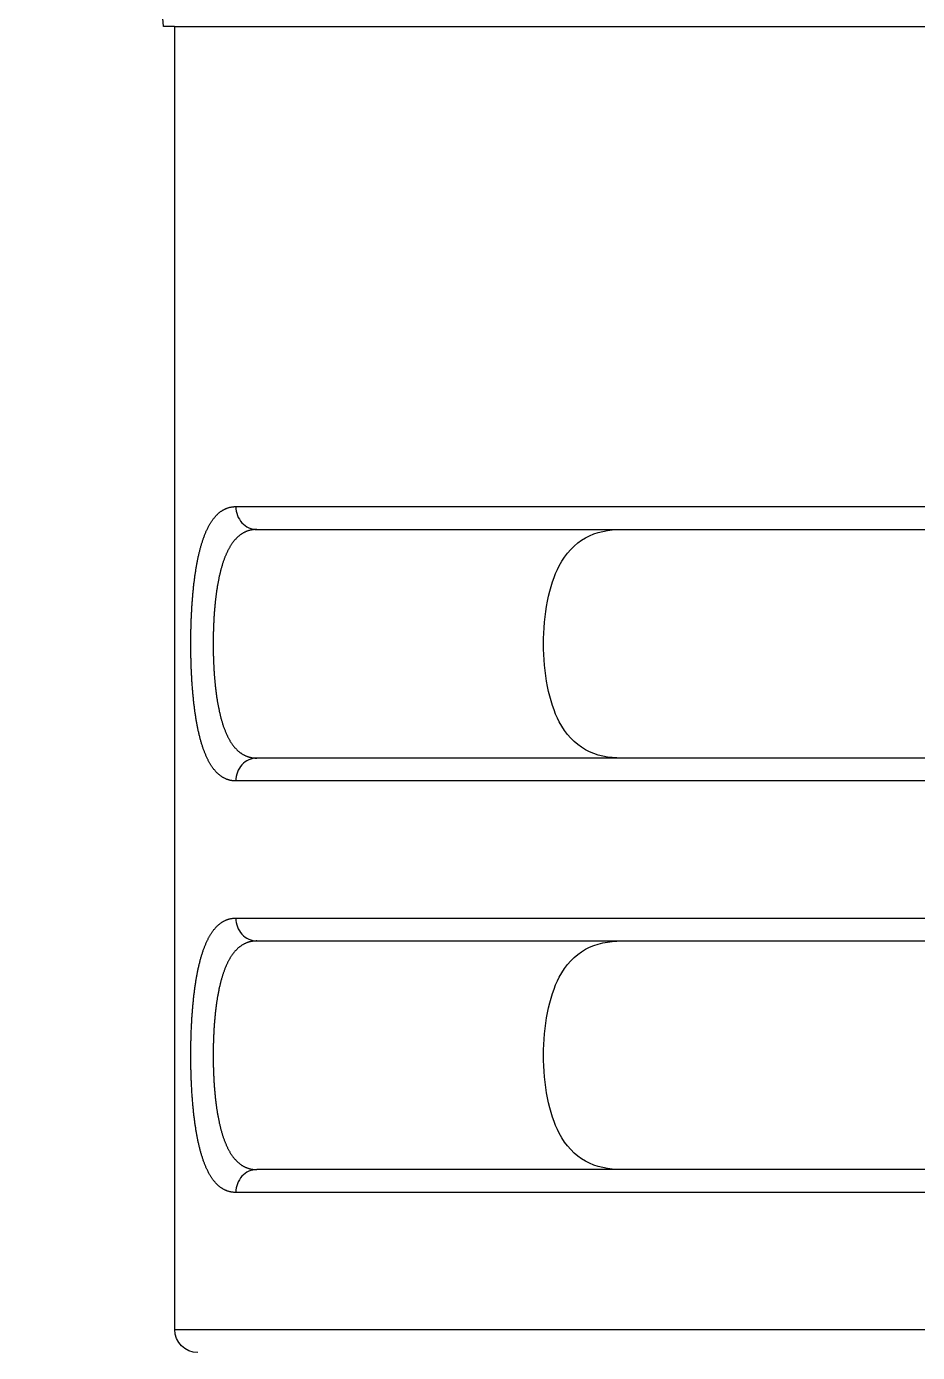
# Model space of a CAD drawing. Header units: millimetres. Extents: x 240 to 1080, y -29 to 565.
# Drawn here: x 942.22 to 946.12, y 400.9 to 406.7 of the extents above; entities that cross this region are included whole.
import ezdxf

# ---------------------------------------------------------------- set-up
doc = ezdxf.new("R2010")
doc.units = ezdxf.units.MM
doc.header["$LTSCALE"] = 0.75

msp = doc.modelspace()

# ---------------------------------------------------------------- linework, layer by layer
at = {"extrusion": (-1, -2.22045e-16, 2.96604e-13)}
for p, q in [((942.8675, 400.9971), (942.8675, 406.6971)), ((943.1344, 404.5971), (949.1007, 404.5971)), ((943.2262, 404.4971), (949.0089, 404.4971)), ((949.0089, 403.4971), (943.2262, 403.4971)), ((949.1007, 403.3971), (943.1344, 403.3971)), ((943.1344, 402.7971), (949.1007, 402.7971)), ((943.2262, 402.6971), (949.0089, 402.6971)), ((949.0089, 401.6971), (943.2262, 401.6971)), ((949.1007, 401.5971), (943.1344, 401.5971)), ((942.8675, 400.9971), (949.3675, 400.9971))]:
    msp.add_line(p, q, dxfattribs=at)
at = {"extrusion": (-1.00974e-28, -2.22045e-16, -1)}
msp.add_arc((-942.9675, 400.9971), 0.1, 270, 0, dxfattribs=at)
for centre, start_param, end_param in [((943.2262, 404.5971), 1.570798, 3.141595), ((943.2262, 403.3971), 0, 1.570797), ((943.2262, 402.7971), 1.570798, 3.141595), ((943.2262, 401.5971), 0, 1.570797)]:
    msp.add_ellipse(centre, major_axis=(0, 0.1), ratio=0.917894, start_param=start_param, end_param=end_param)
for points in [[(942.8178, 406.6971), (942.6371, 408.9984), (942.4343, 411.2979), (942.2184, 413.5962)], [(942.8664, 406.6971), (942.834, 406.6971), (942.8178, 406.6971), (942.8178, 406.6971)], [(943.1344, 403.3971), (943.1328, 403.3971), (943.1298, 403.3972), (943.1253, 403.3974), (943.1208, 403.3979), (943.1164, 403.3985), (943.112, 403.3993), (943.1077, 403.4002), (943.1035, 403.4014), (943.0993, 403.4027), (943.0952, 403.4041), (943.0911, 403.4058), (943.0871, 403.4076), (943.0832, 403.4095), (943.0793, 403.4117), (943.0754, 403.414), (943.0717, 403.4164), (943.068, 403.419), (943.0643, 403.4218), (943.0607, 403.4247), (943.0572, 403.4278), (943.0537, 403.4311), (943.0503, 403.4344), (943.047, 403.438), (943.0437, 403.4416), (943.0405, 403.4455), (943.0373, 403.4494), (943.0342, 403.4536), (943.0312, 403.4578), (943.0282, 403.4622), (943.0252, 403.4668), (943.0223, 403.4714), (943.0195, 403.4763), (943.0168, 403.4812), (943.0141, 403.4863), (943.0114, 403.4915), (943.0088, 403.4968), (943.0063, 403.5023), (943.0038, 403.5079), (943.0014, 403.5136), (942.999, 403.5195), (942.9967, 403.5254), (942.9944, 403.5315), (942.9922, 403.5377), (942.99, 403.544), (942.9879, 403.5504), (942.9858, 403.557), (942.9838, 403.5636), (942.9819, 403.5704), (942.98, 403.5772), (942.9781, 403.5842), (942.9763, 403.5912), (942.9745, 403.5984), (942.9728, 403.6057), (942.9711, 403.613), (942.9695, 403.6205), (942.9679, 403.6281), (942.9664, 403.6358), (942.9649, 403.6435), (942.9634, 403.6513), (942.962, 403.6593), (942.9607, 403.6673), (942.9594, 403.6754), (942.9581, 403.6835), (942.9569, 403.6917), (942.9557, 403.7), (942.9545, 403.7084), (942.9534, 403.7168), (942.9524, 403.7254), (942.9513, 403.7339), (942.9504, 403.7426), (942.9494, 403.7513), (942.9485, 403.7601), (942.9476, 403.7689), (942.9468, 403.7778), (942.946, 403.7867), (942.9452, 403.7957), (942.9445, 403.8048), (942.9438, 403.8139), (942.9432, 403.823), (942.9426, 403.8322), (942.942, 403.8414), (942.9415, 403.8507), (942.941, 403.86), (942.9405, 403.8693), (942.9401, 403.8786), (942.9397, 403.888), (942.9393, 403.8974), (942.939, 403.9068), (942.9387, 403.9163), (942.9384, 403.9258), (942.9382, 403.9353), (942.938, 403.9448), (942.9378, 403.9543), (942.9377, 403.9638), (942.9376, 403.9733), (942.9375, 403.9828), (942.9375, 403.9924), (942.9375, 404.0019), (942.9375, 404.0115), (942.9376, 404.021), (942.9377, 404.0306), (942.9378, 404.0401), (942.938, 404.0496), (942.9382, 404.0591), (942.9384, 404.0686), (942.9387, 404.0781), (942.939, 404.0875), (942.9393, 404.0969), (942.9397, 404.1062), (942.9401, 404.1156), (942.9405, 404.1249), (942.941, 404.1342), (942.9415, 404.1435), (942.942, 404.1528), (942.9426, 404.162), (942.9432, 404.1712), (942.9438, 404.1803), (942.9445, 404.1895), (942.9453, 404.1985), (942.946, 404.2075), (942.9468, 404.2165), (942.9476, 404.2253), (942.9485, 404.2342), (942.9494, 404.2429), (942.9504, 404.2516), (942.9513, 404.2603), (942.9524, 404.2688), (942.9534, 404.2774), (942.9545, 404.2858), (942.9557, 404.2942), (942.9569, 404.3025), (942.9581, 404.3107), (942.9594, 404.3189), (942.9607, 404.327), (942.962, 404.335), (942.9634, 404.3429), (942.9649, 404.3507), (942.9664, 404.3584), (942.9679, 404.3661), (942.9695, 404.3737), (942.9711, 404.3811), (942.9728, 404.3885), (942.9745, 404.3957), (942.9763, 404.4029), (942.9781, 404.41), (942.9799, 404.4169), (942.9818, 404.4238), (942.9838, 404.4305), (942.9858, 404.4372), (942.9879, 404.4437), (942.99, 404.4501), (942.9922, 404.4565), (942.9944, 404.4627), (942.9966, 404.4687), (942.999, 404.4747), (943.0013, 404.4805), (943.0038, 404.4863), (943.0063, 404.4919), (943.0088, 404.4973), (943.0114, 404.5027), (943.014, 404.5079), (943.0167, 404.513), (943.0195, 404.5179), (943.0223, 404.5227), (943.0252, 404.5274), (943.0281, 404.5319), (943.0311, 404.5364), (943.0342, 404.5406), (943.0373, 404.5447), (943.0405, 404.5487), (943.0437, 404.5525), (943.047, 404.5562), (943.0503, 404.5598), (943.0537, 404.5632), (943.0572, 404.5664), (943.0607, 404.5695), (943.0643, 404.5724), (943.068, 404.5752), (943.0717, 404.5778), (943.0754, 404.5802), (943.0793, 404.5825), (943.0832, 404.5847), (943.0871, 404.5866), (943.0911, 404.5884), (943.0952, 404.5901), (943.0993, 404.5915), (943.1035, 404.5928), (943.1077, 404.594), (943.112, 404.5949), (943.1164, 404.5957), (943.1208, 404.5963), (943.1253, 404.5968), (943.1298, 404.597), (943.1328, 404.5971), (943.1344, 404.5971)], [(943.1344, 401.5971), (943.1328, 401.5971), (943.1298, 401.5972), (943.1253, 401.5974), (943.1208, 401.5979), (943.1164, 401.5985), (943.112, 401.5993), (943.1077, 401.6002), (943.1035, 401.6014), (943.0993, 401.6027), (943.0952, 401.6041), (943.0911, 401.6058), (943.0871, 401.6076), (943.0832, 401.6095), (943.0793, 401.6117), (943.0754, 401.614), (943.0717, 401.6164), (943.068, 401.619), (943.0643, 401.6218), (943.0607, 401.6247), (943.0572, 401.6278), (943.0537, 401.6311), (943.0503, 401.6344), (943.047, 401.638), (943.0437, 401.6416), (943.0405, 401.6455), (943.0373, 401.6494), (943.0342, 401.6536), (943.0312, 401.6578), (943.0282, 401.6622), (943.0252, 401.6668), (943.0223, 401.6714), (943.0195, 401.6763), (943.0168, 401.6812), (943.0141, 401.6863), (943.0114, 401.6915), (943.0088, 401.6968), (943.0063, 401.7023), (943.0038, 401.7079), (943.0014, 401.7136), (942.999, 401.7195), (942.9967, 401.7254), (942.9944, 401.7315), (942.9922, 401.7377), (942.99, 401.744), (942.9879, 401.7504), (942.9858, 401.757), (942.9838, 401.7636), (942.9819, 401.7704), (942.98, 401.7772), (942.9781, 401.7842), (942.9763, 401.7912), (942.9745, 401.7984), (942.9728, 401.8057), (942.9711, 401.813), (942.9695, 401.8205), (942.9679, 401.8281), (942.9664, 401.8358), (942.9649, 401.8435), (942.9634, 401.8513), (942.962, 401.8593), (942.9607, 401.8673), (942.9594, 401.8754), (942.9581, 401.8835), (942.9569, 401.8917), (942.9557, 401.9), (942.9545, 401.9084), (942.9534, 401.9168), (942.9524, 401.9254), (942.9513, 401.9339), (942.9504, 401.9426), (942.9494, 401.9513), (942.9485, 401.9601), (942.9476, 401.9689), (942.9468, 401.9778), (942.946, 401.9867), (942.9452, 401.9957), (942.9445, 402.0048), (942.9438, 402.0139), (942.9432, 402.023), (942.9426, 402.0322), (942.942, 402.0414), (942.9415, 402.0507), (942.941, 402.06), (942.9405, 402.0693), (942.9401, 402.0786), (942.9397, 402.088), (942.9393, 402.0974), (942.939, 402.1068), (942.9387, 402.1163), (942.9384, 402.1258), (942.9382, 402.1353), (942.938, 402.1448), (942.9378, 402.1543), (942.9377, 402.1638), (942.9376, 402.1733), (942.9375, 402.1828), (942.9375, 402.1924), (942.9375, 402.2019), (942.9375, 402.2115), (942.9376, 402.221), (942.9377, 402.2306), (942.9378, 402.2401), (942.938, 402.2496), (942.9382, 402.2591), (942.9384, 402.2686), (942.9387, 402.2781), (942.939, 402.2875), (942.9393, 402.2969), (942.9397, 402.3062), (942.9401, 402.3156), (942.9405, 402.3249), (942.941, 402.3342), (942.9415, 402.3435), (942.942, 402.3528), (942.9426, 402.362), (942.9432, 402.3712), (942.9438, 402.3803), (942.9445, 402.3895), (942.9453, 402.3985), (942.946, 402.4075), (942.9468, 402.4165), (942.9476, 402.4253), (942.9485, 402.4342), (942.9494, 402.4429), (942.9504, 402.4516), (942.9513, 402.4603), (942.9524, 402.4688), (942.9534, 402.4774), (942.9545, 402.4858), (942.9557, 402.4942), (942.9569, 402.5025), (942.9581, 402.5107), (942.9594, 402.5189), (942.9607, 402.527), (942.962, 402.535), (942.9634, 402.5429), (942.9649, 402.5507), (942.9664, 402.5584), (942.9679, 402.5661), (942.9695, 402.5737), (942.9711, 402.5811), (942.9728, 402.5885), (942.9745, 402.5957), (942.9763, 402.6029), (942.9781, 402.61), (942.9799, 402.6169), (942.9818, 402.6238), (942.9838, 402.6305), (942.9858, 402.6372), (942.9879, 402.6437), (942.99, 402.6501), (942.9922, 402.6565), (942.9944, 402.6627), (942.9966, 402.6687), (942.999, 402.6747), (943.0013, 402.6805), (943.0038, 402.6863), (943.0063, 402.6919), (943.0088, 402.6973), (943.0114, 402.7027), (943.014, 402.7079), (943.0167, 402.713), (943.0195, 402.7179), (943.0223, 402.7227), (943.0252, 402.7274), (943.0281, 402.7319), (943.0311, 402.7364), (943.0342, 402.7406), (943.0373, 402.7447), (943.0405, 402.7487), (943.0437, 402.7525), (943.047, 402.7562), (943.0503, 402.7598), (943.0537, 402.7632), (943.0572, 402.7664), (943.0607, 402.7695), (943.0643, 402.7724), (943.068, 402.7752), (943.0717, 402.7778), (943.0754, 402.7802), (943.0793, 402.7825), (943.0832, 402.7847), (943.0871, 402.7866), (943.0911, 402.7884), (943.0952, 402.7901), (943.0993, 402.7915), (943.1035, 402.7928), (943.1077, 402.794), (943.112, 402.7949), (943.1164, 402.7957), (943.1208, 402.7963), (943.1253, 402.7968), (943.1298, 402.797), (943.1328, 402.7971), (943.1344, 402.7971)]]:
    msp.add_open_spline(points, degree=3)
for points, knots in [([(942.8664, 406.6971), (942.9347, 406.6971), (943.0746, 406.6971), (943.4966, 406.6971), (943.7711, 406.6971), (944.4313, 406.6971), (944.8282, 406.6971), (945.6495, 406.6971), (946.0863, 406.6971), (946.9383, 406.6971), (947.3492, 406.6971), (948.107, 406.6971), (948.43, 406.6971), (948.9752, 406.6971), (949.1611, 406.6971), (949.3466, 406.6971), (949.3938, 406.6971), (949.415, 406.6971), (949.4173, 406.6971), (949.4173, 406.6971)], [0.000001, 0.000001, 0.000001, 0.000001, 0.119331, 0.119331, 0.24884, 0.24884, 0.420521, 0.420521, 0.644276, 0.644276, 0.93858, 0.93858, 1.330765, 1.330765, 1.861707, 1.861707, 2.245085, 2.245085, 2.349757, 2.349757, 2.349757, 2.349757]), ([(943.2262, 404.4971), (943.2246, 404.4971), (943.2215, 404.497), (943.2169, 404.4968), (943.2124, 404.4964), (943.208, 404.4958), (943.2036, 404.4951), (943.1993, 404.4943), (943.195, 404.4932), (943.1908, 404.4921), (943.1867, 404.4907), (943.1826, 404.4893), (943.1786, 404.4876), (943.1746, 404.4859), (943.1707, 404.4839), (943.1669, 404.4819), (943.1632, 404.4797), (943.1595, 404.4773), (943.1559, 404.4748), (943.1523, 404.4722), (943.1488, 404.4695), (943.1454, 404.4666), (943.142, 404.4635), (943.1387, 404.4604), (943.1354, 404.4571), (943.1322, 404.4536), (943.1291, 404.4501), (943.126, 404.4464), (943.123, 404.4426), (943.1201, 404.4387), (943.1172, 404.4346), (943.1144, 404.4304), (943.1116, 404.4261), (943.1089, 404.4217), (943.1062, 404.4172), (943.1036, 404.4125), (943.1011, 404.4077), (943.0986, 404.4028), (943.0962, 404.3978), (943.0938, 404.3927), (943.0915, 404.3875), (943.0893, 404.3822), (943.087, 404.3767), (943.0849, 404.3712), (943.0828, 404.3655), (943.0807, 404.3598), (943.0787, 404.3539), (943.0768, 404.348), (943.0749, 404.3419), (943.0731, 404.3358), (943.0713, 404.3295), (943.0695, 404.3232), (943.0678, 404.3167), (943.0662, 404.3102), (943.0646, 404.3036), (943.063, 404.2969), (943.0615, 404.2901), (943.0601, 404.2832), (943.0587, 404.2763), (943.0573, 404.2692), (943.056, 404.2621), (943.0547, 404.2549), (943.0535, 404.2477), (943.0523, 404.2403), (943.0511, 404.2329), (943.05, 404.2254), (943.049, 404.2179), (943.0479, 404.2103), (943.047, 404.2026), (943.046, 404.1948), (943.0451, 404.1871), (943.0443, 404.1792), (943.0435, 404.1713), (943.0427, 404.1633), (943.042, 404.1553), (943.0413, 404.1473), (943.0406, 404.1392), (943.04, 404.131), (943.0394, 404.1229), (943.0389, 404.1146), (943.0384, 404.1064), (943.0379, 404.0981), (943.0375, 404.0898), (943.0371, 404.0815), (943.0368, 404.0731), (943.0365, 404.0647), (943.0362, 404.0563), (943.036, 404.0479), (943.0358, 404.0395), (943.0356, 404.031), (943.0355, 404.0225), (943.0354, 404.014), (943.0353, 404.0055), (943.0353, 403.9999), (943.0353, 403.9971)], [0, 0, 0, 0, 0.0108696, 0.0217391, 0.0326087, 0.0434783, 0.0543478, 0.0652174, 0.076087, 0.0869565, 0.0978261, 0.1086957, 0.1195652, 0.1304348, 0.1413043, 0.1521739, 0.1630435, 0.173913, 0.1847826, 0.1956522, 0.2065217, 0.2173913, 0.2282609, 0.2391304, 0.25, 0.2608696, 0.2717391, 0.2826087, 0.2934783, 0.3043478, 0.3152174, 0.326087, 0.3369565, 0.3478261, 0.3586957, 0.3695652, 0.3804348, 0.3913043, 0.4021739, 0.4130435, 0.423913, 0.4347826, 0.4456522, 0.4565217, 0.4673913, 0.4782609, 0.4891304, 0.5, 0.5108696, 0.5217391, 0.5326087, 0.5434783, 0.5543478, 0.5652174, 0.576087, 0.5869565, 0.5978261, 0.6086957, 0.6195652, 0.6304348, 0.6413043, 0.6521739, 0.6630435, 0.673913, 0.6847826, 0.6956522, 0.7065217, 0.7173913, 0.7282609, 0.7391304, 0.75, 0.7608696, 0.7717391, 0.7826087, 0.7934783, 0.8043478, 0.8152174, 0.826087, 0.8369565, 0.8478261, 0.8586957, 0.8695652, 0.8804348, 0.8913043, 0.9021739, 0.9130435, 0.923913, 0.9347826, 0.9456522, 0.9565217, 0.9673913, 0.9782609, 0.9891304, 1, 1, 1, 1]), ([(944.8223, 403.4971), (944.7673, 403.4971), (944.7118, 403.5075), (944.6174, 403.5597), (944.5784, 403.6018), (944.5277, 403.6978), (944.5098, 403.7515), (944.4866, 403.8704), (944.4812, 403.9356), (944.4812, 403.9971), (944.4812, 404.0586), (944.4866, 404.1238), (944.5098, 404.2427), (944.5277, 404.2964), (944.5784, 404.3924), (944.6174, 404.4345), (944.7118, 404.4867), (944.7673, 404.4971), (944.8223, 404.4971)], [0.3110542, 0.3110542, 0.3110542, 0.3110542, 0.3348501, 0.3348501, 0.3586461, 0.3586461, 0.3770975, 0.3770975, 0.395549, 0.395549, 0.395549, 0.4140004, 0.4140004, 0.4324518, 0.4324518, 0.4562478, 0.4562478, 0.480042, 0.480042, 0.480042, 0.480042]), ([(943.0353, 403.9971), (943.0353, 403.9943), (943.0353, 403.9914), (943.0353, 403.9886), (943.0354, 403.9858), (943.0354, 403.9829), (943.0354, 403.9801), (943.0354, 403.9773), (943.0354, 403.9745), (943.0355, 403.9716), (943.0355, 403.9688), (943.0356, 403.966), (943.0356, 403.9632), (943.0357, 403.9604), (943.0357, 403.9575), (943.0358, 403.9547), (943.0358, 403.9519), (943.0359, 403.9491), (943.036, 403.9463), (943.0361, 403.9435), (943.0361, 403.9407), (943.0362, 403.9378), (943.0363, 403.935), (943.0364, 403.9322), (943.0365, 403.9294), (943.0366, 403.9266), (943.0367, 403.9238), (943.0368, 403.921), (943.0369, 403.9182), (943.037, 403.9155), (943.0371, 403.9127), (943.0373, 403.9099), (943.0374, 403.9071), (943.0375, 403.9043), (943.0377, 403.9015), (943.0378, 403.8988), (943.038, 403.896), (943.0381, 403.8932), (943.0383, 403.8905), (943.0384, 403.8877), (943.0386, 403.885), (943.0387, 403.8822), (943.0389, 403.8795), (943.0391, 403.8767), (943.0393, 403.874), (943.0395, 403.8713), (943.0396, 403.8685), (943.0398, 403.8658), (943.04, 403.8631), (943.0402, 403.8604), (943.0404, 403.8576), (943.0406, 403.8549), (943.0409, 403.8522), (943.0411, 403.8495), (943.0413, 403.8468), (943.0415, 403.8441), (943.0418, 403.8415), (943.042, 403.8388), (943.0422, 403.8361), (943.0425, 403.8334), (943.0427, 403.8308), (943.043, 403.8281), (943.0432, 403.8255), (943.0435, 403.8228), (943.0438, 403.8202), (943.044, 403.8175), (943.0443, 403.8149), (943.0446, 403.8123), (943.0449, 403.8097), (943.0452, 403.8071), (943.0455, 403.8045), (943.0457, 403.8019), (943.0461, 403.7993), (943.0464, 403.7967), (943.0467, 403.7941), (943.047, 403.7915), (943.0473, 403.789), (943.0476, 403.7864), (943.048, 403.7839), (943.0483, 403.7813), (943.0486, 403.7788), (943.049, 403.7763), (943.0493, 403.7737), (943.0497, 403.7712), (943.05, 403.7687), (943.0504, 403.7662), (943.0508, 403.7637), (943.0511, 403.7612), (943.0515, 403.7588), (943.0519, 403.7563), (943.0523, 403.7538), (943.0527, 403.7514), (943.0531, 403.7489), (943.0535, 403.7465), (943.0539, 403.7441), (943.0543, 403.7416), (943.0547, 403.7392), (943.0551, 403.7368), (943.0556, 403.7344), (943.056, 403.732), (943.0564, 403.7297), (943.0569, 403.7273), (943.0573, 403.7249), (943.0578, 403.7226), (943.0582, 403.7202), (943.0587, 403.7179), (943.0591, 403.7155), (943.0596, 403.7132), (943.0601, 403.7109), (943.0606, 403.7086), (943.0611, 403.7063), (943.0615, 403.704), (943.062, 403.7018), (943.0625, 403.6995), (943.0631, 403.6973), (943.0636, 403.695), (943.0641, 403.6928), (943.0646, 403.6906), (943.0651, 403.6883), (943.0657, 403.6861), (943.0662, 403.6839), (943.0667, 403.6817), (943.0673, 403.6796), (943.0679, 403.6774), (943.0684, 403.6753), (943.069, 403.6731), (943.0695, 403.671), (943.0701, 403.6688), (943.0707, 403.6667), (943.0713, 403.6646), (943.0719, 403.6625), (943.0725, 403.6605), (943.0731, 403.6584), (943.0737, 403.6563), (943.0743, 403.6543), (943.0749, 403.6522), (943.0756, 403.6502), (943.0762, 403.6482), (943.0768, 403.6462), (943.0775, 403.6442), (943.0781, 403.6422), (943.0788, 403.6402), (943.0794, 403.6383), (943.0801, 403.6363), (943.0808, 403.6344), (943.0814, 403.6325), (943.0821, 403.6305), (943.0828, 403.6286), (943.0835, 403.6267), (943.0842, 403.6249), (943.0849, 403.623), (943.0856, 403.6211), (943.0863, 403.6193), (943.0871, 403.6175), (943.0878, 403.6156), (943.0885, 403.6138), (943.0893, 403.612), (943.09, 403.6102), (943.0908, 403.6084), (943.0915, 403.6067), (943.0923, 403.6049), (943.0931, 403.6032), (943.0939, 403.6015), (943.0946, 403.5997), (943.0954, 403.598), (943.0962, 403.5964), (943.097, 403.5947), (943.0978, 403.593), (943.0987, 403.5914), (943.0995, 403.5897), (943.1003, 403.5881), (943.1011, 403.5865), (943.102, 403.5849), (943.1028, 403.5833), (943.1037, 403.5817), (943.1045, 403.5801), (943.1054, 403.5786), (943.1063, 403.577), (943.1071, 403.5755), (943.108, 403.574), (943.1089, 403.5725), (943.1098, 403.571), (943.1107, 403.5695), (943.1116, 403.5681), (943.1125, 403.5666), (943.1135, 403.5652), (943.1144, 403.5638), (943.1153, 403.5624), (943.1163, 403.561), (943.1172, 403.5596), (943.1182, 403.5582), (943.1191, 403.5569), (943.1201, 403.5555), (943.1211, 403.5542), (943.1221, 403.5529), (943.1231, 403.5516), (943.124, 403.5503), (943.1251, 403.549), (943.1261, 403.5478), (943.1271, 403.5466), (943.1281, 403.5453), (943.1291, 403.5441), (943.1302, 403.5429), (943.1312, 403.5417), (943.1323, 403.5406), (943.1333, 403.5394), (943.1344, 403.5383), (943.1354, 403.5371), (943.1365, 403.536), (943.1376, 403.5349), (943.1387, 403.5339), (943.1398, 403.5328), (943.1409, 403.5317), (943.142, 403.5307), (943.1431, 403.5297), (943.1442, 403.5286), (943.1454, 403.5277), (943.1465, 403.5267), (943.1477, 403.5257), (943.1488, 403.5248), (943.15, 403.5238), (943.1511, 403.5229), (943.1523, 403.522), (943.1535, 403.5211), (943.1547, 403.5202), (943.1559, 403.5194), (943.1571, 403.5185), (943.1583, 403.5177), (943.1595, 403.5169), (943.1607, 403.5161), (943.162, 403.5153), (943.1632, 403.5145), (943.1644, 403.5138), (943.1657, 403.5131), (943.1669, 403.5123), (943.1682, 403.5116), (943.1695, 403.5109), (943.1708, 403.5103), (943.172, 403.5096), (943.1733, 403.509), (943.1746, 403.5084), (943.1759, 403.5077), (943.1773, 403.5072), (943.1786, 403.5066), (943.1799, 403.506), (943.1813, 403.5055), (943.1826, 403.505), (943.1839, 403.5045), (943.1853, 403.504), (943.1867, 403.5035), (943.188, 403.503), (943.1894, 403.5026), (943.1908, 403.5022), (943.1922, 403.5017), (943.1936, 403.5014), (943.195, 403.501), (943.1964, 403.5006), (943.1978, 403.5003), (943.1993, 403.5), (943.2007, 403.4996), (943.2022, 403.4994), (943.2036, 403.4991), (943.2051, 403.4988), (943.2065, 403.4986), (943.208, 403.4984), (943.2095, 403.4982), (943.211, 403.498), (943.2124, 403.4978), (943.2139, 403.4977), (943.2154, 403.4975), (943.217, 403.4974), (943.2185, 403.4973), (943.22, 403.4972), (943.2215, 403.4972), (943.2231, 403.4971), (943.2246, 403.4971), (943.2262, 403.4971)], [0, 0, 0, 0, 0.01087, 0.01087, 0.01087, 0.021739, 0.021739, 0.021739, 0.032609, 0.032609, 0.032609, 0.043478, 0.043478, 0.043478, 0.054348, 0.054348, 0.054348, 0.065217, 0.065217, 0.065217, 0.076087, 0.076087, 0.076087, 0.086957, 0.086957, 0.086957, 0.097826, 0.097826, 0.097826, 0.108696, 0.108696, 0.108696, 0.119565, 0.119565, 0.119565, 0.130435, 0.130435, 0.130435, 0.141304, 0.141304, 0.141304, 0.152174, 0.152174, 0.152174, 0.163043, 0.163043, 0.163043, 0.173913, 0.173913, 0.173913, 0.184783, 0.184783, 0.184783, 0.195652, 0.195652, 0.195652, 0.206522, 0.206522, 0.206522, 0.217391, 0.217391, 0.217391, 0.228261, 0.228261, 0.228261, 0.23913, 0.23913, 0.23913, 0.25, 0.25, 0.25, 0.26087, 0.26087, 0.26087, 0.271739, 0.271739, 0.271739, 0.282609, 0.282609, 0.282609, 0.293478, 0.293478, 0.293478, 0.304348, 0.304348, 0.304348, 0.315217, 0.315217, 0.315217, 0.326087, 0.326087, 0.326087, 0.336957, 0.336957, 0.336957, 0.347826, 0.347826, 0.347826, 0.358696, 0.358696, 0.358696, 0.369565, 0.369565, 0.369565, 0.380435, 0.380435, 0.380435, 0.391304, 0.391304, 0.391304, 0.402174, 0.402174, 0.402174, 0.413043, 0.413043, 0.413043, 0.423913, 0.423913, 0.423913, 0.434783, 0.434783, 0.434783, 0.445652, 0.445652, 0.445652, 0.456522, 0.456522, 0.456522, 0.467391, 0.467391, 0.467391, 0.478261, 0.478261, 0.478261, 0.48913, 0.48913, 0.48913, 0.5, 0.5, 0.5, 0.51087, 0.51087, 0.51087, 0.521739, 0.521739, 0.521739, 0.532609, 0.532609, 0.532609, 0.543478, 0.543478, 0.543478, 0.554348, 0.554348, 0.554348, 0.565217, 0.565217, 0.565217, 0.576087, 0.576087, 0.576087, 0.586957, 0.586957, 0.586957, 0.597826, 0.597826, 0.597826, 0.608696, 0.608696, 0.608696, 0.619565, 0.619565, 0.619565, 0.630435, 0.630435, 0.630435, 0.641304, 0.641304, 0.641304, 0.652174, 0.652174, 0.652174, 0.663043, 0.663043, 0.663043, 0.673913, 0.673913, 0.673913, 0.684783, 0.684783, 0.684783, 0.695652, 0.695652, 0.695652, 0.706522, 0.706522, 0.706522, 0.717391, 0.717391, 0.717391, 0.728261, 0.728261, 0.728261, 0.73913, 0.73913, 0.73913, 0.75, 0.75, 0.75, 0.76087, 0.76087, 0.76087, 0.771739, 0.771739, 0.771739, 0.782609, 0.782609, 0.782609, 0.793478, 0.793478, 0.793478, 0.804348, 0.804348, 0.804348, 0.815217, 0.815217, 0.815217, 0.826087, 0.826087, 0.826087, 0.836957, 0.836957, 0.836957, 0.847826, 0.847826, 0.847826, 0.858696, 0.858696, 0.858696, 0.869565, 0.869565, 0.869565, 0.880435, 0.880435, 0.880435, 0.891304, 0.891304, 0.891304, 0.902174, 0.902174, 0.902174, 0.913043, 0.913043, 0.913043, 0.923913, 0.923913, 0.923913, 0.934783, 0.934783, 0.934783, 0.945652, 0.945652, 0.945652, 0.956522, 0.956522, 0.956522, 0.967391, 0.967391, 0.967391, 0.978261, 0.978261, 0.978261, 0.98913, 0.98913, 0.98913, 1, 1, 1, 1]), ([(943.2262, 402.6971), (943.2246, 402.6971), (943.2215, 402.697), (943.2169, 402.6968), (943.2124, 402.6964), (943.208, 402.6958), (943.2036, 402.6951), (943.1993, 402.6943), (943.195, 402.6932), (943.1908, 402.6921), (943.1867, 402.6907), (943.1826, 402.6893), (943.1786, 402.6876), (943.1746, 402.6859), (943.1707, 402.6839), (943.1669, 402.6819), (943.1632, 402.6797), (943.1595, 402.6773), (943.1559, 402.6748), (943.1523, 402.6722), (943.1488, 402.6695), (943.1454, 402.6666), (943.142, 402.6635), (943.1387, 402.6604), (943.1354, 402.6571), (943.1322, 402.6536), (943.1291, 402.6501), (943.126, 402.6464), (943.123, 402.6426), (943.1201, 402.6387), (943.1172, 402.6346), (943.1144, 402.6304), (943.1116, 402.6261), (943.1089, 402.6217), (943.1062, 402.6172), (943.1036, 402.6125), (943.1011, 402.6077), (943.0986, 402.6028), (943.0962, 402.5978), (943.0938, 402.5927), (943.0915, 402.5875), (943.0893, 402.5822), (943.087, 402.5767), (943.0849, 402.5712), (943.0828, 402.5655), (943.0807, 402.5598), (943.0787, 402.5539), (943.0768, 402.548), (943.0749, 402.5419), (943.0731, 402.5358), (943.0713, 402.5295), (943.0695, 402.5232), (943.0678, 402.5167), (943.0662, 402.5102), (943.0646, 402.5036), (943.063, 402.4969), (943.0615, 402.4901), (943.0601, 402.4832), (943.0587, 402.4763), (943.0573, 402.4692), (943.056, 402.4621), (943.0547, 402.4549), (943.0535, 402.4477), (943.0523, 402.4403), (943.0511, 402.4329), (943.05, 402.4254), (943.049, 402.4179), (943.0479, 402.4103), (943.047, 402.4026), (943.046, 402.3948), (943.0451, 402.3871), (943.0443, 402.3792), (943.0435, 402.3713), (943.0427, 402.3633), (943.042, 402.3553), (943.0413, 402.3473), (943.0406, 402.3392), (943.04, 402.331), (943.0394, 402.3229), (943.0389, 402.3146), (943.0384, 402.3064), (943.0379, 402.2981), (943.0375, 402.2898), (943.0371, 402.2815), (943.0368, 402.2731), (943.0365, 402.2647), (943.0362, 402.2563), (943.036, 402.2479), (943.0358, 402.2395), (943.0356, 402.231), (943.0355, 402.2225), (943.0354, 402.214), (943.0353, 402.2055), (943.0353, 402.1999), (943.0353, 402.1971)], [0, 0, 0, 0, 0.0108696, 0.0217391, 0.0326087, 0.0434783, 0.0543478, 0.0652174, 0.076087, 0.0869565, 0.0978261, 0.1086957, 0.1195652, 0.1304348, 0.1413043, 0.1521739, 0.1630435, 0.173913, 0.1847826, 0.1956522, 0.2065217, 0.2173913, 0.2282609, 0.2391304, 0.25, 0.2608696, 0.2717391, 0.2826087, 0.2934783, 0.3043478, 0.3152174, 0.326087, 0.3369565, 0.3478261, 0.3586957, 0.3695652, 0.3804348, 0.3913043, 0.4021739, 0.4130435, 0.423913, 0.4347826, 0.4456522, 0.4565217, 0.4673913, 0.4782609, 0.4891304, 0.5, 0.5108696, 0.5217391, 0.5326087, 0.5434783, 0.5543478, 0.5652174, 0.576087, 0.5869565, 0.5978261, 0.6086957, 0.6195652, 0.6304348, 0.6413043, 0.6521739, 0.6630435, 0.673913, 0.6847826, 0.6956522, 0.7065217, 0.7173913, 0.7282609, 0.7391304, 0.75, 0.7608696, 0.7717391, 0.7826087, 0.7934783, 0.8043478, 0.8152174, 0.826087, 0.8369565, 0.8478261, 0.8586957, 0.8695652, 0.8804348, 0.8913043, 0.9021739, 0.9130435, 0.923913, 0.9347826, 0.9456522, 0.9565217, 0.9673913, 0.9782609, 0.9891304, 1, 1, 1, 1]), ([(944.8223, 401.6971), (944.7673, 401.6971), (944.7118, 401.7075), (944.6174, 401.7597), (944.5784, 401.8018), (944.5277, 401.8978), (944.5098, 401.9515), (944.4866, 402.0704), (944.4812, 402.1356), (944.4812, 402.1971), (944.4812, 402.2586), (944.4866, 402.3238), (944.5098, 402.4427), (944.5277, 402.4964), (944.5784, 402.5924), (944.6174, 402.6345), (944.7118, 402.6867), (944.7673, 402.6971), (944.8223, 402.6971)], [0.3110542, 0.3110542, 0.3110542, 0.3110542, 0.3348501, 0.3348501, 0.3586461, 0.3586461, 0.3770975, 0.3770975, 0.395549, 0.395549, 0.395549, 0.4140004, 0.4140004, 0.4324518, 0.4324518, 0.4562478, 0.4562478, 0.480042, 0.480042, 0.480042, 0.480042]), ([(943.0353, 402.1971), (943.0353, 402.1943), (943.0353, 402.1914), (943.0353, 402.1886), (943.0354, 402.1858), (943.0354, 402.1829), (943.0354, 402.1801), (943.0354, 402.1773), (943.0354, 402.1745), (943.0355, 402.1716), (943.0355, 402.1688), (943.0356, 402.166), (943.0356, 402.1632), (943.0357, 402.1604), (943.0357, 402.1575), (943.0358, 402.1547), (943.0358, 402.1519), (943.0359, 402.1491), (943.036, 402.1463), (943.0361, 402.1435), (943.0361, 402.1407), (943.0362, 402.1378), (943.0363, 402.135), (943.0364, 402.1322), (943.0365, 402.1294), (943.0366, 402.1266), (943.0367, 402.1238), (943.0368, 402.121), (943.0369, 402.1182), (943.037, 402.1155), (943.0371, 402.1127), (943.0373, 402.1099), (943.0374, 402.1071), (943.0375, 402.1043), (943.0377, 402.1015), (943.0378, 402.0988), (943.038, 402.096), (943.0381, 402.0932), (943.0383, 402.0905), (943.0384, 402.0877), (943.0386, 402.085), (943.0387, 402.0822), (943.0389, 402.0795), (943.0391, 402.0767), (943.0393, 402.074), (943.0395, 402.0713), (943.0396, 402.0685), (943.0398, 402.0658), (943.04, 402.0631), (943.0402, 402.0604), (943.0404, 402.0576), (943.0406, 402.0549), (943.0409, 402.0522), (943.0411, 402.0495), (943.0413, 402.0468), (943.0415, 402.0441), (943.0418, 402.0415), (943.042, 402.0388), (943.0422, 402.0361), (943.0425, 402.0334), (943.0427, 402.0308), (943.043, 402.0281), (943.0432, 402.0255), (943.0435, 402.0228), (943.0438, 402.0202), (943.044, 402.0175), (943.0443, 402.0149), (943.0446, 402.0123), (943.0449, 402.0097), (943.0452, 402.0071), (943.0455, 402.0045), (943.0457, 402.0019), (943.0461, 401.9993), (943.0464, 401.9967), (943.0467, 401.9941), (943.047, 401.9915), (943.0473, 401.989), (943.0476, 401.9864), (943.048, 401.9839), (943.0483, 401.9813), (943.0486, 401.9788), (943.049, 401.9763), (943.0493, 401.9737), (943.0497, 401.9712), (943.05, 401.9687), (943.0504, 401.9662), (943.0508, 401.9637), (943.0511, 401.9612), (943.0515, 401.9588), (943.0519, 401.9563), (943.0523, 401.9538), (943.0527, 401.9514), (943.0531, 401.9489), (943.0535, 401.9465), (943.0539, 401.9441), (943.0543, 401.9416), (943.0547, 401.9392), (943.0551, 401.9368), (943.0556, 401.9344), (943.056, 401.932), (943.0564, 401.9297), (943.0569, 401.9273), (943.0573, 401.9249), (943.0578, 401.9226), (943.0582, 401.9202), (943.0587, 401.9179), (943.0591, 401.9155), (943.0596, 401.9132), (943.0601, 401.9109), (943.0606, 401.9086), (943.0611, 401.9063), (943.0615, 401.904), (943.062, 401.9018), (943.0625, 401.8995), (943.0631, 401.8973), (943.0636, 401.895), (943.0641, 401.8928), (943.0646, 401.8906), (943.0651, 401.8883), (943.0657, 401.8861), (943.0662, 401.8839), (943.0667, 401.8817), (943.0673, 401.8796), (943.0679, 401.8774), (943.0684, 401.8753), (943.069, 401.8731), (943.0695, 401.871), (943.0701, 401.8688), (943.0707, 401.8667), (943.0713, 401.8646), (943.0719, 401.8625), (943.0725, 401.8605), (943.0731, 401.8584), (943.0737, 401.8563), (943.0743, 401.8543), (943.0749, 401.8522), (943.0756, 401.8502), (943.0762, 401.8482), (943.0768, 401.8462), (943.0775, 401.8442), (943.0781, 401.8422), (943.0788, 401.8402), (943.0794, 401.8383), (943.0801, 401.8363), (943.0808, 401.8344), (943.0814, 401.8325), (943.0821, 401.8305), (943.0828, 401.8286), (943.0835, 401.8267), (943.0842, 401.8249), (943.0849, 401.823), (943.0856, 401.8211), (943.0863, 401.8193), (943.0871, 401.8175), (943.0878, 401.8156), (943.0885, 401.8138), (943.0893, 401.812), (943.09, 401.8102), (943.0908, 401.8084), (943.0915, 401.8067), (943.0923, 401.8049), (943.0931, 401.8032), (943.0939, 401.8015), (943.0946, 401.7997), (943.0954, 401.798), (943.0962, 401.7964), (943.097, 401.7947), (943.0978, 401.793), (943.0987, 401.7914), (943.0995, 401.7897), (943.1003, 401.7881), (943.1011, 401.7865), (943.102, 401.7849), (943.1028, 401.7833), (943.1037, 401.7817), (943.1045, 401.7801), (943.1054, 401.7786), (943.1063, 401.777), (943.1071, 401.7755), (943.108, 401.774), (943.1089, 401.7725), (943.1098, 401.771), (943.1107, 401.7695), (943.1116, 401.7681), (943.1125, 401.7666), (943.1135, 401.7652), (943.1144, 401.7638), (943.1153, 401.7624), (943.1163, 401.761), (943.1172, 401.7596), (943.1182, 401.7582), (943.1191, 401.7569), (943.1201, 401.7555), (943.1211, 401.7542), (943.1221, 401.7529), (943.1231, 401.7516), (943.124, 401.7503), (943.1251, 401.749), (943.1261, 401.7478), (943.1271, 401.7466), (943.1281, 401.7453), (943.1291, 401.7441), (943.1302, 401.7429), (943.1312, 401.7417), (943.1323, 401.7406), (943.1333, 401.7394), (943.1344, 401.7383), (943.1354, 401.7371), (943.1365, 401.736), (943.1376, 401.7349), (943.1387, 401.7339), (943.1398, 401.7328), (943.1409, 401.7317), (943.142, 401.7307), (943.1431, 401.7297), (943.1442, 401.7286), (943.1454, 401.7277), (943.1465, 401.7267), (943.1477, 401.7257), (943.1488, 401.7248), (943.15, 401.7238), (943.1511, 401.7229), (943.1523, 401.722), (943.1535, 401.7211), (943.1547, 401.7202), (943.1559, 401.7194), (943.1571, 401.7185), (943.1583, 401.7177), (943.1595, 401.7169), (943.1607, 401.7161), (943.162, 401.7153), (943.1632, 401.7145), (943.1644, 401.7138), (943.1657, 401.7131), (943.1669, 401.7123), (943.1682, 401.7116), (943.1695, 401.7109), (943.1708, 401.7103), (943.172, 401.7096), (943.1733, 401.709), (943.1746, 401.7084), (943.1759, 401.7077), (943.1773, 401.7072), (943.1786, 401.7066), (943.1799, 401.706), (943.1813, 401.7055), (943.1826, 401.705), (943.1839, 401.7045), (943.1853, 401.704), (943.1867, 401.7035), (943.188, 401.703), (943.1894, 401.7026), (943.1908, 401.7022), (943.1922, 401.7017), (943.1936, 401.7014), (943.195, 401.701), (943.1964, 401.7006), (943.1978, 401.7003), (943.1993, 401.7), (943.2007, 401.6996), (943.2022, 401.6994), (943.2036, 401.6991), (943.2051, 401.6988), (943.2065, 401.6986), (943.208, 401.6984), (943.2095, 401.6982), (943.211, 401.698), (943.2124, 401.6978), (943.2139, 401.6977), (943.2154, 401.6975), (943.217, 401.6974), (943.2185, 401.6973), (943.22, 401.6972), (943.2215, 401.6972), (943.2231, 401.6971), (943.2246, 401.6971), (943.2262, 401.6971)], [0, 0, 0, 0, 0.01087, 0.01087, 0.01087, 0.021739, 0.021739, 0.021739, 0.032609, 0.032609, 0.032609, 0.043478, 0.043478, 0.043478, 0.054348, 0.054348, 0.054348, 0.065217, 0.065217, 0.065217, 0.076087, 0.076087, 0.076087, 0.086957, 0.086957, 0.086957, 0.097826, 0.097826, 0.097826, 0.108696, 0.108696, 0.108696, 0.119565, 0.119565, 0.119565, 0.130435, 0.130435, 0.130435, 0.141304, 0.141304, 0.141304, 0.152174, 0.152174, 0.152174, 0.163043, 0.163043, 0.163043, 0.173913, 0.173913, 0.173913, 0.184783, 0.184783, 0.184783, 0.195652, 0.195652, 0.195652, 0.206522, 0.206522, 0.206522, 0.217391, 0.217391, 0.217391, 0.228261, 0.228261, 0.228261, 0.23913, 0.23913, 0.23913, 0.25, 0.25, 0.25, 0.26087, 0.26087, 0.26087, 0.271739, 0.271739, 0.271739, 0.282609, 0.282609, 0.282609, 0.293478, 0.293478, 0.293478, 0.304348, 0.304348, 0.304348, 0.315217, 0.315217, 0.315217, 0.326087, 0.326087, 0.326087, 0.336957, 0.336957, 0.336957, 0.347826, 0.347826, 0.347826, 0.358696, 0.358696, 0.358696, 0.369565, 0.369565, 0.369565, 0.380435, 0.380435, 0.380435, 0.391304, 0.391304, 0.391304, 0.402174, 0.402174, 0.402174, 0.413043, 0.413043, 0.413043, 0.423913, 0.423913, 0.423913, 0.434783, 0.434783, 0.434783, 0.445652, 0.445652, 0.445652, 0.456522, 0.456522, 0.456522, 0.467391, 0.467391, 0.467391, 0.478261, 0.478261, 0.478261, 0.48913, 0.48913, 0.48913, 0.5, 0.5, 0.5, 0.51087, 0.51087, 0.51087, 0.521739, 0.521739, 0.521739, 0.532609, 0.532609, 0.532609, 0.543478, 0.543478, 0.543478, 0.554348, 0.554348, 0.554348, 0.565217, 0.565217, 0.565217, 0.576087, 0.576087, 0.576087, 0.586957, 0.586957, 0.586957, 0.597826, 0.597826, 0.597826, 0.608696, 0.608696, 0.608696, 0.619565, 0.619565, 0.619565, 0.630435, 0.630435, 0.630435, 0.641304, 0.641304, 0.641304, 0.652174, 0.652174, 0.652174, 0.663043, 0.663043, 0.663043, 0.673913, 0.673913, 0.673913, 0.684783, 0.684783, 0.684783, 0.695652, 0.695652, 0.695652, 0.706522, 0.706522, 0.706522, 0.717391, 0.717391, 0.717391, 0.728261, 0.728261, 0.728261, 0.73913, 0.73913, 0.73913, 0.75, 0.75, 0.75, 0.76087, 0.76087, 0.76087, 0.771739, 0.771739, 0.771739, 0.782609, 0.782609, 0.782609, 0.793478, 0.793478, 0.793478, 0.804348, 0.804348, 0.804348, 0.815217, 0.815217, 0.815217, 0.826087, 0.826087, 0.826087, 0.836957, 0.836957, 0.836957, 0.847826, 0.847826, 0.847826, 0.858696, 0.858696, 0.858696, 0.869565, 0.869565, 0.869565, 0.880435, 0.880435, 0.880435, 0.891304, 0.891304, 0.891304, 0.902174, 0.902174, 0.902174, 0.913043, 0.913043, 0.913043, 0.923913, 0.923913, 0.923913, 0.934783, 0.934783, 0.934783, 0.945652, 0.945652, 0.945652, 0.956522, 0.956522, 0.956522, 0.967391, 0.967391, 0.967391, 0.978261, 0.978261, 0.978261, 0.98913, 0.98913, 0.98913, 1, 1, 1, 1])]:
    msp.add_open_spline(points, degree=3, knots=knots)

doc.saveas('drawing.dxf')
